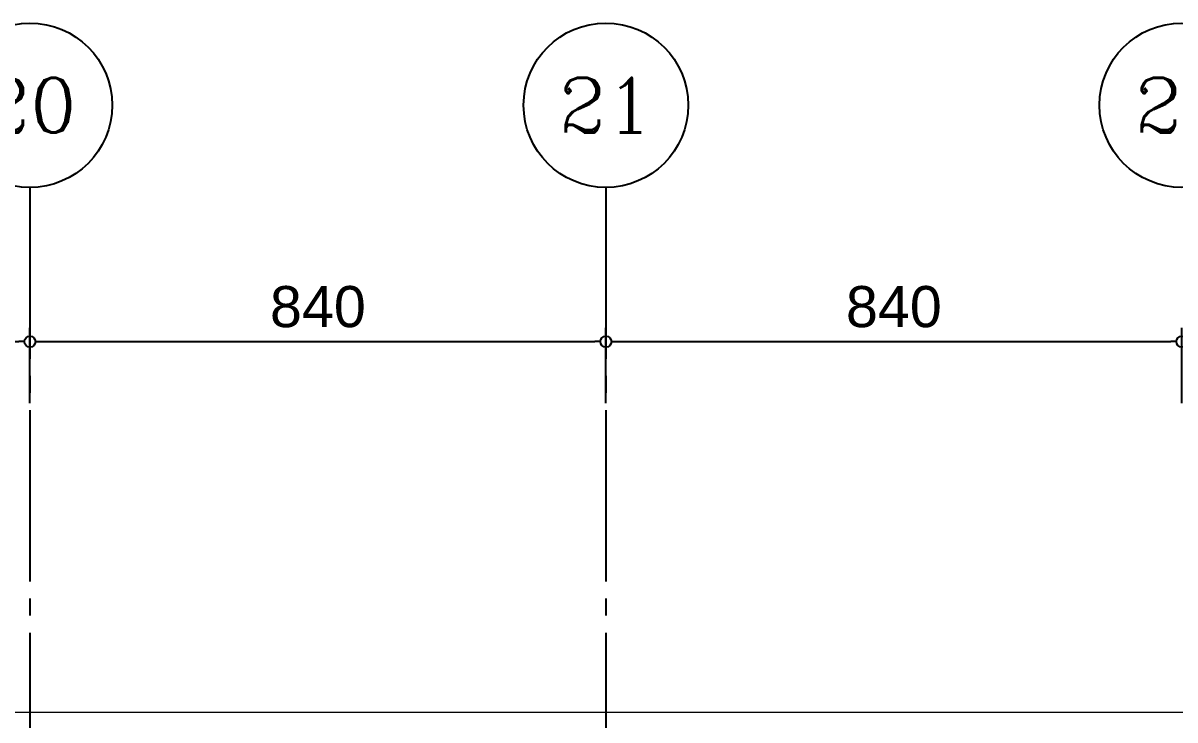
# Model space of a CAD drawing. Extents: x -3080 to 28500, y -1326 to 31609.
# Drawn here: x 16790 to 18470, y 28603 to 29621 of the extents above; entities that cross this region are included whole.
import ezdxf
from ezdxf.enums import TextEntityAlignment as Align
from ezdxf.xclip import XClip

# ---------------------------------------------------------------- set-up
doc = ezdxf.new("R2010")
doc.units = 0
doc.header["$LTSCALE"] = 100
doc.header["$XCLIPFRAME"] = 2
doc.linetypes.add('188K-SM-07-F10-MECH-CR PIPE-Y2257103$0$X-S-FAB_SL ALL$0$COL-CEN-LIN', pattern=[3.25, 2.5, -0.25, 0.25, -0.25])
for name, color, linetype in [('0-xref', 8, 'Continuous'), ('188K-SM-07-F10-MECH-CR PIPE-Y2257103$0$X-S-FAB_SL ALL$0$0-MC', 12, 'Continuous'), ('188K-SM-07-F10-MECH-CR PIPE-Y2257103$0$X-S-FAB_SL ALL$0$0-NC', 3, 'Continuous'), ('188K-SM-07-F10-MECH-CR PIPE-Y2257103$0$X-S-FAB_SL ALL$0$A-BLOCK', 7, 'Continuous'), ('188K-SM-07-F10-MECH-CR PIPE-Y2257103$0$X-S-FAB_SL ALL$0$A-ROOF', 7, 'Continuous'), ('188K-SM-07-F10-MECH-CR PIPE-Y2257103$0$X-S-FAB_SL ALL$0$ASP_1', 1, 'Continuous'), ('188K-SM-07-F10-MECH-CR PIPE-Y2257103$0$X-S-FAB_SL ALL$0$CCL', 15, '188K-SM-07-F10-MECH-CR PIPE-Y2257103$0$X-S-FAB_SL ALL$0$COL-CEN-LIN'), ('188K-SM-07-F10-MECH-CR PIPE-Y2257103$0$X-S-FAB_SL ALL$0$DIM', 15, 'Continuous')]:
    doc.layers.add(name, color=color, linetype=linetype)
doc.styles.add('188K-SM-07-F10-MECH-CR PIPE-Y2257103$0$X-S-FAB_SL ALL$0$COL-NUM', font='romanc')
doc.styles.add('188K-SM-07-F10-MECH-CR PIPE-Y2257103$0$X-S-FAB_SL ALL$0$DIM', font='', dxfattribs={"width": 0.8})
doc.styles.add('188K-SM-07-F10-MECH-CR PIPE-Y2257103$0$X-S-FAB_SL ALL$0$Gen-Text', font='arial.ttf', dxfattribs={"height": 2.5})
doc.styles.get('188K-SM-07-F10-MECH-CR PIPE-Y2257103$0$X-S-FAB_SL ALL$0$DIM').set_extended_font_data('MingLiU')
doc.dimstyles.new('188K-SM-07-F10-MECH-CR PIPE-Y2257103$0$X-S-FAB_SL ALL$0$CIRL', dxfattribs={"dimtxt": 50, "dimasz": 25, "dimexe": 16, "dimexo": 0, "dimgap": 6, "dimtad": 1, "dimdsep": 46, "dimtxsty": '188K-SM-07-F10-MECH-CR PIPE-Y2257103$0$X-S-FAB_SL ALL$0$DIM', "dimblk": '188K-SM-07-F10-MECH-CR PIPE-Y2257103$0$X-S-FAB_SL ALL$0$_DotBlank', "dimcen": 10, "dimdle": 16, "dimclrd": 256, "dimclre": 256, "dimclrt": 6, "dimadec": 0, "dimazin": 0, "dimtfac": 1, "dimtix": 1, "dimtmove": 2, "dimatfit": 3, "dimldrblk": '188K-SM-07-F10-MECH-CR PIPE-Y2257103$0$X-S-FAB_SL ALL$0$ARROW', "dimfxl": 1, "dimtolj": 1, "dimtzin": 0, "dimarcsym": 0})

# ---------------------------------------------------------------- blocks, each defined once
blk = doc.blocks.new('188K-SM-07-F10-MECH-CR PIPE-Y2257103$0$X-S-FAB_SL ALL$0$剖面元素_439_3', base_point=(23061.3, -8263.1))
at = {"layer": '188K-SM-07-F10-MECH-CR PIPE-Y2257103$0$X-S-FAB_SL ALL$0$A-ROOF', "color": 6, "lineweight": 0}
blk.add_line((47418.8, -5979.5), (38233.8, -5979.5), dxfattribs=at)
blk = doc.blocks.new('188K-SM-07-F10-MECH-CR PIPE-Y2257103$0$X-S-FAB_SL ALL$0$A$C2e9ab586')
at = {"layer": '188K-SM-07-F10-MECH-CR PIPE-Y2257103$0$X-S-FAB_SL ALL$0$A-ROOF', "lineweight": 0}
blk.add_blockref('188K-SM-07-F10-MECH-CR PIPE-Y2257103$0$X-S-FAB_SL ALL$0$剖面元素_439_3', (-28106.4, 285), dxfattribs=at)
blk = doc.blocks.new('188K-SM-07-F10-MECH-CR PIPE-Y2257103$0$X-S-FAB_SL ALL$0$cn-y')
at = {"layer": '188K-SM-07-F10-MECH-CR PIPE-Y2257103$0$X-S-FAB_SL ALL$0$0-MC'}
blk.add_circle((-50, 0), 50, dxfattribs=at)
at = {"layer": '188K-SM-07-F10-MECH-CR PIPE-Y2257103$0$X-S-FAB_SL ALL$0$0-NC', "style": '188K-SM-07-F10-MECH-CR PIPE-Y2257103$0$X-S-FAB_SL ALL$0$COL-NUM'}
blk.add_attdef('GRID-Y', text='', height=50, dxfattribs=at).set_placement((-50, 0), align=Align.MIDDLE_CENTER)
blk = doc.blocks.new('188K-SM-07-F10-MECH-CR PIPE-Y2257103$0$X-S-FAB_SL ALL$0$_DotBlank')
at = {"color": 0, "linetype": 'ByBlock', "lineweight": -2}
blk.add_line((-0.5, 0), (-1, 0), dxfattribs=at)
blk.add_circle((0, 0), 0.5, dxfattribs=at)
blk = doc.blocks.new('*D1470')
at = {"layer": '188K-SM-07-F10-MECH-CR PIPE-Y2257103$0$X-S-FAB_SL ALL$0$DIM', "lineweight": -2, "transparency": 16777216}
for p, q in [((11486.5, -76069.9), (11486.5, -75959.9)), ((12326.5, -76069.9), (12326.5, -75959.9)), ((11502.5, -75979.9), (12310.5, -75979.9))]:
    blk.add_line(p, q, dxfattribs=at)
at = {"layer": 'DefPoints', "color": 0, "transparency": 16777216}
for p in [(12326.5, -75979.9), (11486.5, -76069.9), (12326.5, -76069.9)]:
    blk.add_point(p, dxfattribs=at)
at = {"layer": '188K-SM-07-F10-MECH-CR PIPE-Y2257103$0$X-S-FAB_SL ALL$0$DIM', "lineweight": -2, "transparency": 16777216, "xscale": 16, "yscale": 16, "zscale": 16, "rotation": 180}
blk.add_blockref('188K-SM-07-F10-MECH-CR PIPE-Y2257103$0$X-S-FAB_SL ALL$0$_DotBlank', (11486.5, -75979.9), dxfattribs=at)
at = {"layer": '188K-SM-07-F10-MECH-CR PIPE-Y2257103$0$X-S-FAB_SL ALL$0$DIM', "lineweight": -2, "transparency": 16777216, "xscale": 16, "yscale": 16, "zscale": 16}
blk.add_blockref('188K-SM-07-F10-MECH-CR PIPE-Y2257103$0$X-S-FAB_SL ALL$0$_DotBlank', (12326.5, -75979.9), dxfattribs=at)
at = {"layer": '188K-SM-07-F10-MECH-CR PIPE-Y2257103$0$X-S-FAB_SL ALL$0$DIM', "color": 6, "transparency": 16777216, "insert": (11906.5, -75929.2), "char_height": 2.5, "attachment_point": 5, "style": '188K-SM-07-F10-MECH-CR PIPE-Y2257103$0$X-S-FAB_SL ALL$0$Gen-Text'}
blk.add_mtext('\\A1;{\\H24x;840}', dxfattribs=at)
blk = doc.blocks.new('188K-SM-07-F10-MECH-CR PIPE-Y2257103$0$X-S-FAB_SL ALL$0$ARROW')
at = {"color": 3}
blk.add_solid([(0, 0), (-2.4, -0.4), (-2.4, 0.4)], dxfattribs=at)
blk = doc.blocks.new('*D1471')
at = {"layer": '188K-SM-07-F10-MECH-CR PIPE-Y2257103$0$X-S-FAB_SL ALL$0$DIM', "lineweight": -2, "transparency": 16777216}
for p, q in [((12326.5, -76069.9), (12326.5, -75959.9)), ((13166.5, -76069.9), (13166.5, -75959.9)), ((12342.5, -75979.9), (13150.5, -75979.9))]:
    blk.add_line(p, q, dxfattribs=at)
at = {"layer": 'DefPoints', "color": 0, "transparency": 16777216}
for p in [(13166.5, -75979.9), (12326.5, -76069.9), (13166.5, -76069.9)]:
    blk.add_point(p, dxfattribs=at)
at = {"layer": '188K-SM-07-F10-MECH-CR PIPE-Y2257103$0$X-S-FAB_SL ALL$0$DIM', "lineweight": -2, "transparency": 16777216, "xscale": 16, "yscale": 16, "zscale": 16, "rotation": 180}
blk.add_blockref('188K-SM-07-F10-MECH-CR PIPE-Y2257103$0$X-S-FAB_SL ALL$0$_DotBlank', (12326.5, -75979.9), dxfattribs=at)
at = {"layer": '188K-SM-07-F10-MECH-CR PIPE-Y2257103$0$X-S-FAB_SL ALL$0$DIM', "lineweight": -2, "transparency": 16777216, "xscale": 16, "yscale": 16, "zscale": 16}
blk.add_blockref('188K-SM-07-F10-MECH-CR PIPE-Y2257103$0$X-S-FAB_SL ALL$0$_DotBlank', (13166.5, -75979.9), dxfattribs=at)
at = {"layer": '188K-SM-07-F10-MECH-CR PIPE-Y2257103$0$X-S-FAB_SL ALL$0$DIM', "color": 6, "transparency": 16777216, "insert": (12746.5, -75929.2), "char_height": 2.5, "attachment_point": 5, "style": '188K-SM-07-F10-MECH-CR PIPE-Y2257103$0$X-S-FAB_SL ALL$0$Gen-Text'}
blk.add_mtext('\\A1;{\\H24x;840}', dxfattribs=at)
blk = doc.blocks.new('*D1472')
at = {"layer": '188K-SM-07-F10-MECH-CR PIPE-Y2257103$0$X-S-FAB_SL ALL$0$DIM', "lineweight": -2, "transparency": 16777216}
for p, q in [((13166.5, -76069.9), (13166.5, -75959.9)), ((14006.5, -76069.9), (14006.5, -75959.9)), ((13182.5, -75979.9), (13990.5, -75979.9))]:
    blk.add_line(p, q, dxfattribs=at)
at = {"layer": 'DefPoints', "color": 0, "transparency": 16777216}
for p in [(14006.5, -75979.9), (13166.5, -76069.9), (14006.5, -76069.9)]:
    blk.add_point(p, dxfattribs=at)
at = {"layer": '188K-SM-07-F10-MECH-CR PIPE-Y2257103$0$X-S-FAB_SL ALL$0$DIM', "lineweight": -2, "transparency": 16777216, "xscale": 16, "yscale": 16, "zscale": 16, "rotation": 180}
blk.add_blockref('188K-SM-07-F10-MECH-CR PIPE-Y2257103$0$X-S-FAB_SL ALL$0$_DotBlank', (13166.5, -75979.9), dxfattribs=at)
at = {"layer": '188K-SM-07-F10-MECH-CR PIPE-Y2257103$0$X-S-FAB_SL ALL$0$DIM', "lineweight": -2, "transparency": 16777216, "xscale": 16, "yscale": 16, "zscale": 16}
blk.add_blockref('188K-SM-07-F10-MECH-CR PIPE-Y2257103$0$X-S-FAB_SL ALL$0$_DotBlank', (14006.5, -75979.9), dxfattribs=at)
at = {"layer": '188K-SM-07-F10-MECH-CR PIPE-Y2257103$0$X-S-FAB_SL ALL$0$DIM', "color": 6, "transparency": 16777216, "insert": (13586.5, -75929.2), "char_height": 2.5, "attachment_point": 5, "style": '188K-SM-07-F10-MECH-CR PIPE-Y2257103$0$X-S-FAB_SL ALL$0$Gen-Text'}
blk.add_mtext('\\A1;{\\H24x;840}', dxfattribs=at)
blk = doc.blocks.new('188K-SM-07-F10-MECH-CR PIPE-Y2257103$0$X-S-FAB_SL ALL$0$A$Ceb448ab1')
at = {"layer": '188K-SM-07-F10-MECH-CR PIPE-Y2257103$0$X-S-FAB_SL ALL$0$CCL'}
for p, q in [((16800, 3600), (16800, 0)), ((17640, 3600), (17640, 0))]:
    blk.add_line(p, q, dxfattribs=at)
at = {"layer": '188K-SM-07-F10-MECH-CR PIPE-Y2257103$0$X-S-FAB_SL ALL$0$A-BLOCK'}
ref = blk.add_blockref('188K-SM-07-F10-MECH-CR PIPE-Y2257103$0$X-S-FAB_SL ALL$0$cn-y', (16920, 3720), dxfattribs=dict(at, xscale=2.399999999999997, yscale=2.399999999999997, zscale=2.399999999999997))
ref.add_attrib('GRID-Y', '20', dxfattribs={"layer": '188K-SM-07-F10-MECH-CR PIPE-Y2257103$0$X-S-FAB_SL ALL$0$0-NC', "height": 80, "style": '188K-SM-07-F10-MECH-CR PIPE-Y2257103$0$X-S-FAB_SL ALL$0$COL-NUM'}).set_placement((16800, 3720), align=Align.MIDDLE_CENTER)
ref = blk.add_blockref('188K-SM-07-F10-MECH-CR PIPE-Y2257103$0$X-S-FAB_SL ALL$0$cn-y', (17760, 3720), dxfattribs=dict(at, xscale=2.399999999999997, yscale=2.399999999999997, zscale=2.399999999999997))
ref.add_attrib('GRID-Y', '21', dxfattribs={"layer": '188K-SM-07-F10-MECH-CR PIPE-Y2257103$0$X-S-FAB_SL ALL$0$0-NC', "height": 80, "style": '188K-SM-07-F10-MECH-CR PIPE-Y2257103$0$X-S-FAB_SL ALL$0$COL-NUM'}).set_placement((17640, 3720), align=Align.MIDDLE_CENTER)
ref = blk.add_blockref('188K-SM-07-F10-MECH-CR PIPE-Y2257103$0$X-S-FAB_SL ALL$0$cn-y', (18600, 3720), dxfattribs=dict(at, xscale=2.399999999999997, yscale=2.399999999999997, zscale=2.399999999999997))
ref.add_attrib('GRID-Y', '22', dxfattribs={"layer": '188K-SM-07-F10-MECH-CR PIPE-Y2257103$0$X-S-FAB_SL ALL$0$0-NC', "height": 80, "style": '188K-SM-07-F10-MECH-CR PIPE-Y2257103$0$X-S-FAB_SL ALL$0$COL-NUM'}).set_placement((18480, 3720), align=Align.MIDDLE_CENTER)
at = {"layer": '188K-SM-07-F10-MECH-CR PIPE-Y2257103$0$X-S-FAB_SL ALL$0$DIM'}
for base, p1, p2, picture, middle in [((16800, 3375), (15960, 3285), (16800, 3285), '*D1470', (16380, 3425.634)), ((17640, 3375), (16800, 3285), (17640, 3285), '*D1471', (17220, 3425.634)), ((18480, 3375), (17640, 3285), (18480, 3285), '*D1472', (18060, 3425.634))]:
    dim = blk.add_linear_dim(base=base, p1=p1, p2=p2, text='{\\H24x;<>}', dimstyle='188K-SM-07-F10-MECH-CR PIPE-Y2257103$0$X-S-FAB_SL ALL$0$CIRL', override={"dimtxt": 60, "dimasz": 16, "dimexe": 20, "dimgap": 20, "dimtxsty": '188K-SM-07-F10-MECH-CR PIPE-Y2257103$0$X-S-FAB_SL ALL$0$Gen-Text'}, dxfattribs=at)
    dim.commit()
    dim.dimension.update_dxf_attribs({"geometry": picture, "text_midpoint": middle, "insert": (4473.521, 79354.854)})
blk = doc.blocks.new('188K-SM-07-F10-MECH-CR PIPE-Y2257103$0$X-S-FAB_SL ALL')
at = {"layer": '188K-SM-07-F10-MECH-CR PIPE-Y2257103$0$X-S-FAB_SL ALL$0$ASP_1'}
blk.add_blockref('188K-SM-07-F10-MECH-CR PIPE-Y2257103$0$X-S-FAB_SL ALL$0$A$C2e9ab586', (23632.864, -73288.977), dxfattribs=at)
at = {"layer": '188K-SM-07-F10-MECH-CR PIPE-Y2257103$0$X-S-FAB_SL ALL$0$CCL'}
blk.add_blockref('188K-SM-07-F10-MECH-CR PIPE-Y2257103$0$X-S-FAB_SL ALL$0$A$Ceb448ab1', (-4473.521, -73553.977), dxfattribs=at)
blk = doc.blocks.new('188K-SM-07-F10-MECH-CR PIPE-Y2257103')
ref = blk.add_blockref('188K-SM-07-F10-MECH-CR PIPE-Y2257103$0$X-S-FAB_SL ALL', (4473.521, 99334.763))
XClip(ref).set_block_clipping_path([(-7553.4648570136, -75341.9369645483), (24026.2025623869, -67725.7696244382)])

msp = doc.modelspace()

# ---------------------------------------------------------------- block references
at = {"layer": '0-xref'}
msp.add_blockref('188K-SM-07-F10-MECH-CR PIPE-Y2257103', (0, 0), dxfattribs=at)

doc.saveas('drawing.dxf')
